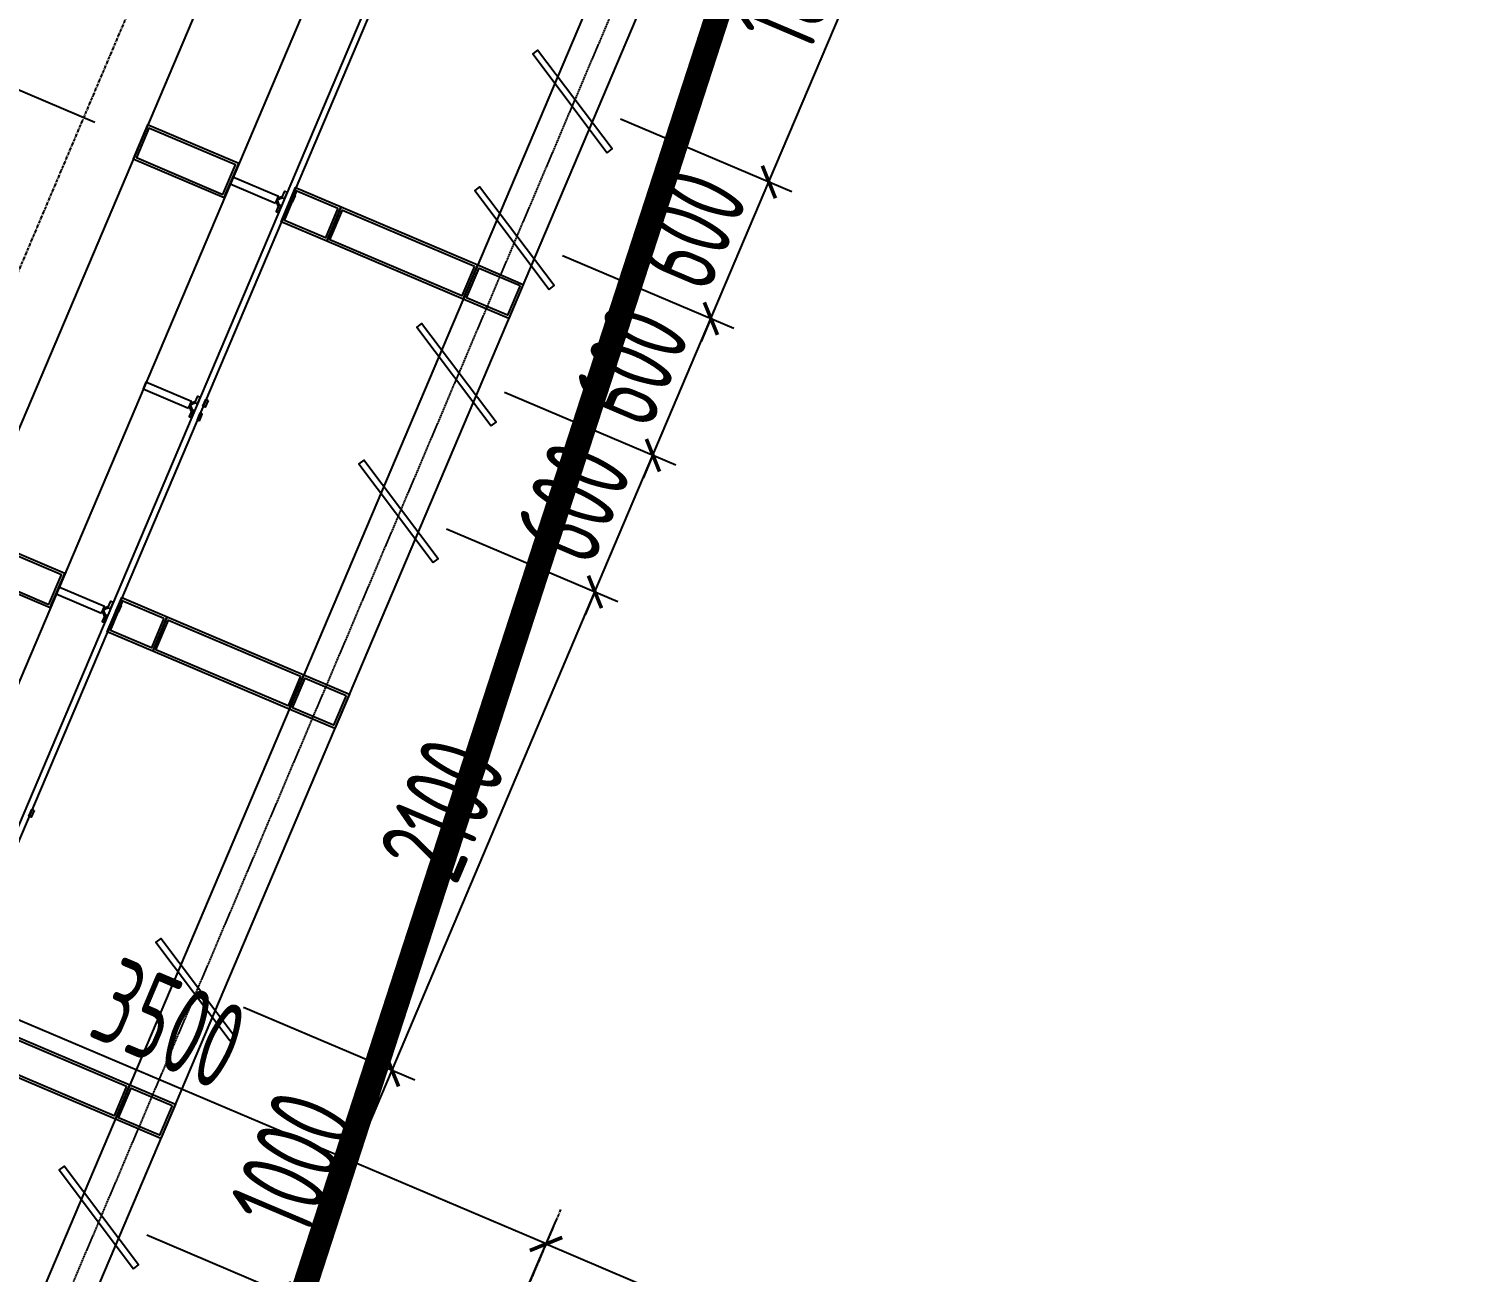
# Model space of a CAD drawing. Extents: x -3523 to 12007717, y -6694179 to 21431.
# Drawn here: x 11976951 to 11982732, y -6418820 to -6413793 of the extents above; entities that cross this region are included whole.
import ezdxf

# ---------------------------------------------------------------- set-up
doc = ezdxf.new("R2010")
doc.units = 0
doc.header["$LTSCALE"] = 10
doc.header["$MEASUREMENT"] = 0
for name, pattern in [('A3-RG-axis-100$0$CENTER', [2, 1.25, -0.25, 0.25, -0.25]), ('A3-RI-4F$0$DASH', [0.35, 0.25, -0.1]), ('DASHED2', [0.375, 0.25, -0.125])]:
    doc.linetypes.add(name, pattern=pattern)
for name, color, linetype in [('A-CLOD', 200, 'Continuous'), ('A3-RB-4F-100$0$A-DIMS-100', 1, 'Continuous'), ('A3-RG-axis-100$0$A-DIMS-100', 1, 'Continuous'), ('A3-RG-axis-100$0$A-GRID', 1, 'A3-RG-axis-100$0$CENTER'), ('A3-RI-4F$0$$1$A-STRS-HRAL', 80, 'Continuous'), ('A3-RI-4F$0$A-DETAILS', 11, 'Continuous'), ('A3-RI-4F$0$A-FACD-ALUM', 30, 'Continuous'), ('A3-RI-4F$0$A-GLAZ', 140, 'Continuous')]:
    doc.layers.add(name, color=color, linetype=linetype)
doc.styles.add('A3-RB-4F-100$0$XD2008', font='xd-hzs.shx', dxfattribs={"width": 0.7, "bigfont": 'xd-hztxt.shx'})
doc.styles.add('A3-RG-axis-100$0$XD2008', font='xd-hzs.shx', dxfattribs={"width": 0.7, "bigfont": 'xd-hztxt.shx'})
doc.dimstyles.new('A3-RB-4F-100$0$XD100$0', dxfattribs={"dimscale": 100, "dimtxt": 3.5, "dimasz": 1, "dimexe": 1, "dimexo": 2, "dimgap": 0.5, "dimtad": 1, "dimdec": 0, "dimdsep": 46, "dimtxsty": 'A3-RB-4F-100$0$XD2008', "dimblk1": 'A3-RB-4F-100$0$_ARCHTICK', "dimblk2": 'A3-RB-4F-100$0$_ARCHTICK', "dimsah": 1, "dimcen": 2.5, "dimclrt": 4, "dimaunit": 1, "dimadec": 0, "dimazin": 0, "dimtfac": 1, "dimtdec": 0, "dimtix": 1, "dimtmove": 0, "dimatfit": 3, "dimfxl": 0, "dimtolj": 1, "dimtzin": 0, "dimarcsym": 0})
doc.dimstyles.new('A3-RG-axis-100$0$XD100$0', dxfattribs={"dimscale": 100, "dimtxt": 3.5, "dimasz": 1, "dimexe": 1, "dimexo": 2, "dimgap": 0.5, "dimtad": 1, "dimdec": 0, "dimdsep": 46, "dimtxsty": 'A3-RG-axis-100$0$XD2008', "dimblk1": 'A3-RG-axis-100$0$_ARCHTICK', "dimblk2": 'A3-RG-axis-100$0$_ARCHTICK', "dimsah": 1, "dimcen": 2.5, "dimclrt": 4, "dimaunit": 1, "dimadec": 0, "dimazin": 0, "dimtfac": 1, "dimtdec": 0, "dimtix": 1, "dimtmove": 0, "dimatfit": 3, "dimfxl": 0, "dimtolj": 1, "dimtzin": 0, "dimarcsym": 0})

# ---------------------------------------------------------------- blocks, each defined once
blk = doc.blocks.new('A3-RI-4F')
at = {"layer": 'A3-RI-4F$0$$1$A-STRS-HRAL'}
blk.add_lwpolyline([(11978237.5, -6391710.7), (11986780.8, -6392158.5), (11972568.2, -6425641.2)], dxfattribs=at)
at = {"layer": 'A3-RI-4F$0$A-DETAILS'}
for p, q in [((11977955.6, -6414485), (11977975.2, -6414477.1)), ((11977958.3, -6414478.5), (11977978, -6414470.6)), ((11977952.8, -6414491.5), (11977960.8, -6414511.2)), ((11977955.6, -6414485), (11977963.5, -6414504.7)), ((11977601.1, -6415320), (11977609.1, -6415339.7)), ((11977603.9, -6415313.5), (11977623.6, -6415305.5)), ((11977603.9, -6415313.5), (11977611.9, -6415333.2)), ((11977606.7, -6415307), (11977626.3, -6415299)), ((11977249.5, -6416148.4), (11977257.4, -6416168.1)), ((11977252.3, -6416141.9), (11977271.9, -6416134)), ((11977252.3, -6416141.9), (11977260.2, -6416161.6)), ((11977255, -6416135.4), (11977274.7, -6416127.5))]:
    blk.add_line(p, q, dxfattribs=at)
blk.add_lwpolyline([(11978189, -6391860.1), (11978365.4, -6391316.9), (11987372.2, -6391788.9), (11973314.7, -6424906.3)], dxfattribs=at)
for points in [[(11977742.2, -6414475.9), (11977800.8, -6414337.8), (11977432.6, -6414181.6), (11977374, -6414319.6)], [(11977736.9, -6414462.8), (11977787.7, -6414343.1), (11977437.9, -6414194.7), (11977387.1, -6414314.3)], [(11977949.7, -6414498.8), (11977961.4, -6414471.2), (11977777.3, -6414393.1), (11977765.6, -6414420.7)], [(11978215, -6414513.7), (11978156.4, -6414651.7), (11977972.3, -6414573.6), (11978030.9, -6414435.5)], [(11977996.2, -6414453.4), (11977984.4, -6414481), (11977975.2, -6414477.1), (11977987, -6414449.5)], [(11978201.9, -6414519), (11978151.1, -6414638.6), (11977985.4, -6414568.3), (11978036.2, -6414448.6)], [(11978028.4, -6414467), (11978016.7, -6414494.7), (11978007.5, -6414490.8), (11978019.2, -6414463.1)], [(11977961, -6414536.2), (11977972.7, -6414508.6), (11977963.5, -6414504.7), (11977951.8, -6414532.3)], [(11977993.2, -6414549.9), (11978004.9, -6414522.3), (11977995.7, -6414518.4), (11977984, -6414546)], [(11978767.3, -6414748.1), (11978708.7, -6414886.2), (11978156.4, -6414651.7), (11978215, -6414513.7)], [(11978754.2, -6414753.4), (11978703.4, -6414873.1), (11978169.5, -6414646.5), (11978220.3, -6414526.8)], [(11978951.4, -6414826.3), (11978892.8, -6414964.3), (11978708.7, -6414886.2), (11978767.3, -6414748.1)], [(11978938.3, -6414831.6), (11978887.5, -6414951.2), (11978721.8, -6414880.9), (11978772.6, -6414761.2)], [(11977598.1, -6415327.3), (11977609.8, -6415299.7), (11977425.7, -6415221.5), (11977414, -6415249.1)], [(11977644.5, -6415281.8), (11977632.8, -6415309.4), (11977623.6, -6415305.5), (11977635.3, -6415277.9)], [(11977609.3, -6415364.7), (11977621.1, -6415337.1), (11977611.9, -6415333.2), (11977600.1, -6415360.8)], [(11977676.7, -6415295.5), (11977665, -6415323.1), (11977655.8, -6415319.2), (11977667.5, -6415291.6)], [(11977641.6, -6415378.3), (11977653.3, -6415350.7), (11977644.1, -6415346.8), (11977632.4, -6415374.4)], [(11977038.8, -6416132.8), (11977097.5, -6415994.8), (11976729.3, -6415838.5), (11976670.6, -6415976.5)], [(11977033.6, -6416119.7), (11977084.3, -6416000.1), (11976734.6, -6415851.6), (11976683.8, -6415971.2)], [(11977246.4, -6416155.7), (11977258.1, -6416128.1), (11977074, -6416050), (11977062.3, -6416077.6)], [(11977511.7, -6416170.6), (11977453.1, -6416308.7), (11977269, -6416230.5), (11977327.6, -6416092.4)], [(11977292.8, -6416110.3), (11977281.1, -6416137.9), (11977271.9, -6416134), (11977283.6, -6416106.4)], [(11977498.6, -6416175.9), (11977447.8, -6416295.5), (11977282.1, -6416225.2), (11977332.9, -6416105.5)], [(11977325.1, -6416124), (11977313.3, -6416151.6), (11977304.1, -6416147.7), (11977315.9, -6416120.1)], [(11977257.7, -6416193.1), (11977269.4, -6416165.5), (11977260.2, -6416161.6), (11977248.5, -6416189.2)], [(11977289.9, -6416206.8), (11977301.6, -6416179.2), (11977292.4, -6416175.3), (11977280.7, -6416202.9)], [(11978064, -6416405), (11978005.4, -6416543.1), (11977453.1, -6416308.7), (11977511.7, -6416170.6)], [(11978050.9, -6416410.3), (11978000.1, -6416530), (11977466.2, -6416303.4), (11977517, -6416183.7)], [(11978248.1, -6416483.2), (11978189.5, -6416621.2), (11978005.4, -6416543.1), (11978064, -6416405)], [(11978235, -6416488.5), (11978184.2, -6416608.1), (11978018.5, -6416537.8), (11978069.3, -6416418.1)], [(11976973.4, -6416952.4), (11976961.7, -6416980), (11976952.5, -6416976.1), (11976964.2, -6416948.5)], [(11977360.7, -6418061.9), (11977302.1, -6418200), (11976749.8, -6417965.6), (11976808.4, -6417827.5)], [(11977347.6, -6418067.2), (11977296.8, -6418186.9), (11976762.9, -6417960.3), (11976813.7, -6417840.6)], [(11977544.8, -6418140.1), (11977486.2, -6418278.2), (11977302.1, -6418200), (11977360.7, -6418061.9)], [(11977531.7, -6418145.4), (11977480.9, -6418265), (11977315.2, -6418194.7), (11977366, -6418075)]]:
    blk.add_lwpolyline(points, close=True, dxfattribs=at)
at = {"layer": 'A3-RI-4F$0$A-FACD-ALUM'}
for points in [[(11979290.2, -6414294.2), (11979310.2, -6414279.2), (11979009.3, -6413879.8), (11978989.3, -6413894.9)], [(11979055.8, -6414846.5), (11979075.8, -6414831.5), (11978774.9, -6414432.1), (11978754.9, -6414447.2)], [(11978821.4, -6415398.8), (11978841.3, -6415383.8), (11978540.4, -6414984.4), (11978520.5, -6414999.5)], [(11978586.9, -6415951.1), (11978606.9, -6415936.1), (11978306, -6415536.7), (11978286, -6415551.8)], [(11977766.4, -6417884.2), (11977786.4, -6417869.1), (11977485.4, -6417469.8), (11977465.5, -6417484.9)], [(11977375.7, -6418804.7), (11977395.6, -6418789.6), (11977094.7, -6418390.3), (11977074.7, -6418405.4)]]:
    blk.add_lwpolyline(points, close=True, dxfattribs=at)
at = {"layer": 'A3-RI-4F$0$A-GLAZ'}
for p, q in [((11988804.6, -6391613.6), (11974465.3, -6425394.8)), ((11988508.9, -6391798.4), (11974281.2, -6425316.6))]:
    blk.add_line(p, q, dxfattribs=at)
for points in [[(11977951.2, -6391782.8), (11978187, -6391057.2), (11987741.9, -6391557.9), (11973544.8, -6425004)], [(11977975, -6391790.5), (11978204.8, -6391083.2), (11987704.9, -6391581), (11973521.8, -6424994.3)]]:
    blk.add_lwpolyline(points, dxfattribs=at)
at = {"layer": 'A3-RI-4F$0$A-GLAZ', "linetype": 'A3-RI-4F$0$DASH'}
blk.add_lwpolyline([(11987700.3, -6391655.9), (11988656.7, -6391706), (11974373.3, -6425355.7)], dxfattribs=at)
blk = doc.blocks.new('A3-RG-axis-100$0$_ARCHTICK')
at = {"color": 0, "linetype": 'ByBlock', "const_width": 0.15}
blk.add_lwpolyline([(-0.5, -0.5), (0.5, 0.5)], dxfattribs=at)
blk = doc.blocks.new('*D258')
at = {"layer": 'A3-RG-axis-100$0$A-DIMS-100', "color": 0, "lineweight": -2}
for p, q in [((11975735.1, -6417540.7), (11975860.5, -6417245.3)), ((11979043.2, -6418704.9), (11975821.5, -6417337.3)), ((11978956.9, -6418908.2), (11979082.3, -6418612.8))]:
    blk.add_line(p, q, dxfattribs=at)
at = {"layer": 'Defpoints', "color": 0}
for p in [(11975821.5, -6417337.3), (11975657, -6417724.8), (11978878.7, -6419092.4)]:
    blk.add_point(p, dxfattribs=at)
at = {"layer": 'A3-RG-axis-100$0$A-DIMS-100', "color": 0, "lineweight": -2, "xscale": 100, "yscale": 100, "zscale": 100}
for p, rotation in [((11975821.5, -6417337.3), 157.0000000217818), ((11979043.2, -6418704.9), 337.0000000217818)]:
    blk.add_blockref('A3-RG-axis-100$0$_ARCHTICK', p, dxfattribs=dict(at, rotation=rotation))
at = {"layer": 'A3-RG-axis-100$0$A-DIMS-100', "color": 4, "insert": (11977520.3, -6417814), "char_height": 350, "attachment_point": 5, "rotation": 337, "style": 'A3-RG-axis-100$0$XD2008'}
blk.add_mtext('\\A1;3500', dxfattribs=at)
blk = doc.blocks.new('*D262')
at = {"layer": 'A3-RG-axis-100$0$A-DIMS-100', "color": 0, "lineweight": -2}
for p, q in [((11978956.9, -6418908.2), (11979082.3, -6418612.8)), ((11979043.2, -6418704.9), (11984566.3, -6421049.3)), ((11984480, -6421252.7), (11984605.4, -6420957.2))]:
    blk.add_line(p, q, dxfattribs=at)
at = {"layer": 'Defpoints', "color": 0}
for p in [(11978878.7, -6419092.4), (11984566.3, -6421049.3), (11984401.8, -6421436.8)]:
    blk.add_point(p, dxfattribs=at)
at = {"layer": 'A3-RG-axis-100$0$A-DIMS-100', "color": 0, "lineweight": -2, "xscale": 100, "yscale": 100, "zscale": 100}
for p, rotation in [((11979043.2, -6418704.9), 156.9999999999013), ((11984566.3, -6421049.3), 336.9999999999013)]:
    blk.add_blockref('A3-RG-axis-100$0$_ARCHTICK', p, dxfattribs=dict(at, rotation=rotation))
at = {"layer": 'A3-RG-axis-100$0$A-DIMS-100', "color": 4, "insert": (11981892.7, -6419670), "char_height": 350, "attachment_point": 5, "rotation": 337, "style": 'A3-RG-axis-100$0$XD2008'}
blk.add_mtext('\\A1;6000', dxfattribs=at)
blk = doc.blocks.new('A3-RB-4F-100$0$_ARCHTICK')
at = {"color": 0, "linetype": 'ByBlock', "const_width": 0.15}
blk.add_lwpolyline([(-0.5, -0.5), (0.5, 0.5)], dxfattribs=at)
blk = doc.blocks.new('*D2827')
at = {"layer": 'A3-RB-4F-100$0$A-DIMS-100', "color": 0, "lineweight": -2}
for p, q in [((11977570.8, -6413344), (11976929.7, -6413071.8)), ((11976670.1, -6413939.4), (11977021.7, -6413110.9)), ((11977219.2, -6414172.4), (11976578, -6413900.3))]:
    blk.add_line(p, q, dxfattribs=at)
at = {"layer": 'Defpoints', "color": 0}
for p in [(11977021.7, -6413110.9), (11977754.9, -6413422.1), (11977403.3, -6414250.6)]:
    blk.add_point(p, dxfattribs=at)
at = {"layer": 'A3-RB-4F-100$0$A-DIMS-100', "color": 0, "lineweight": -2, "xscale": 100, "yscale": 100, "zscale": 100}
for p, rotation in [((11977021.7, -6413110.9), 67.00000002035641), ((11976670.1, -6413939.4), 247.0000000203564)]:
    blk.add_blockref('A3-RB-4F-100$0$_ARCHTICK', p, dxfattribs=dict(at, rotation=rotation))
at = {"layer": 'A3-RB-4F-100$0$A-DIMS-100', "color": 4, "insert": (11976638.8, -6413437.2), "char_height": 350, "attachment_point": 5, "rotation": 67, "style": 'A3-RB-4F-100$0$XD2008'}
blk.add_mtext('\\A1;900', dxfattribs=at)
blk = doc.blocks.new('*D2828')
at = {"layer": 'A3-RB-4F-100$0$A-DIMS-100', "color": 0, "lineweight": -2}
for p, q in [((11976318.4, -6414767.8), (11976670.1, -6413939.4)), ((11977219.2, -6414172.4), (11976578, -6413900.3)), ((11976867.5, -6415000.9), (11976226.4, -6414728.7))]:
    blk.add_line(p, q, dxfattribs=at)
at = {"layer": 'Defpoints', "color": 0}
for p in [(11976670.1, -6413939.4), (11977403.3, -6414250.6), (11977051.6, -6415079)]:
    blk.add_point(p, dxfattribs=at)
at = {"layer": 'A3-RB-4F-100$0$A-DIMS-100', "color": 0, "lineweight": -2, "xscale": 100, "yscale": 100, "zscale": 100}
for p, rotation in [((11976670.1, -6413939.4), 67.00000002030026), ((11976318.4, -6414767.8), 247.0000000203003)]:
    blk.add_blockref('A3-RB-4F-100$0$_ARCHTICK', p, dxfattribs=dict(at, rotation=rotation))
at = {"layer": 'A3-RB-4F-100$0$A-DIMS-100', "color": 4, "insert": (11976287.1, -6414265.7), "char_height": 350, "attachment_point": 5, "rotation": 67, "style": 'A3-RB-4F-100$0$XD2008'}
blk.add_mtext('\\A1;900', dxfattribs=at)
blk = doc.blocks.new('*D2829')
at = {"layer": 'A3-RB-4F-100$0$A-DIMS-100', "color": 0, "lineweight": -2}
for p, q in [((11976867.5, -6415000.9), (11976226.4, -6414728.7)), ((11975966.8, -6415596.3), (11976318.4, -6414767.8)), ((11976515.9, -6415829.4), (11975874.7, -6415557.2))]:
    blk.add_line(p, q, dxfattribs=at)
at = {"layer": 'Defpoints', "color": 0}
for p in [(11976318.4, -6414767.8), (11977051.6, -6415079), (11976700, -6415907.5)]:
    blk.add_point(p, dxfattribs=at)
at = {"layer": 'A3-RB-4F-100$0$A-DIMS-100', "color": 0, "lineweight": -2, "xscale": 100, "yscale": 100, "zscale": 100}
for p, rotation in [((11976318.4, -6414767.8), 67.00000002036309), ((11975966.8, -6415596.3), 247.0000000203631)]:
    blk.add_blockref('A3-RB-4F-100$0$_ARCHTICK', p, dxfattribs=dict(at, rotation=rotation))
at = {"layer": 'A3-RB-4F-100$0$A-DIMS-100', "color": 4, "insert": (11975935.5, -6415094.1), "char_height": 350, "attachment_point": 5, "rotation": 67, "style": 'A3-RB-4F-100$0$XD2008'}
blk.add_mtext('\\A1;900', dxfattribs=at)
blk = doc.blocks.new('*D2433')
at = {"layer": 'A3-RB-4F-100$0$A-DIMS-100', "color": 0, "lineweight": -2}
for p, q in [((11979969, -6412684.8), (11980661.7, -6412978.8)), ((11979944.4, -6414412.6), (11980569.6, -6412939.8)), ((11979343.9, -6414157.6), (11980036.5, -6414451.7))]:
    blk.add_line(p, q, dxfattribs=at)
at = {"layer": 'Defpoints', "color": 0}
for p in [(11979784.9, -6412606.7), (11980569.6, -6412939.8), (11979159.7, -6414079.5)]:
    blk.add_point(p, dxfattribs=at)
at = {"layer": 'A3-RB-4F-100$0$A-DIMS-100', "color": 0, "lineweight": -2, "xscale": 100, "yscale": 100, "zscale": 100}
for p, rotation in [((11980569.6, -6412939.8), 66.99999999987006), ((11979944.4, -6414412.6), 246.9999999998701)]:
    blk.add_blockref('A3-RB-4F-100$0$_ARCHTICK', p, dxfattribs=dict(at, rotation=rotation))
at = {"layer": 'A3-RB-4F-100$0$A-DIMS-100', "color": 4, "insert": (11980049.9, -6413588.3), "char_height": 350, "attachment_point": 5, "rotation": 67, "style": 'A3-RB-4F-100$0$XD2008'}
blk.add_mtext('\\A1;1600', dxfattribs=at)
blk = doc.blocks.new('*D2434')
at = {"layer": 'A3-RB-4F-100$0$A-DIMS-100', "color": 0, "lineweight": -2}
for p, q in [((11979343.9, -6414157.6), (11980036.5, -6414451.7)), ((11979944.4, -6414412.6), (11979983.5, -6414320.5)), ((11979710, -6414964.9), (11979944.4, -6414412.6)), ((11979109.4, -6414709.9), (11979802.1, -6415004)), ((11979710, -6414964.9), (11979670.9, -6415056.9))]:
    blk.add_line(p, q, dxfattribs=at)
at = {"layer": 'Defpoints', "color": 0}
for p in [(11979159.7, -6414079.5), (11979944.4, -6414412.6), (11978925.3, -6414631.8)]:
    blk.add_point(p, dxfattribs=at)
at = {"layer": 'A3-RB-4F-100$0$A-DIMS-100', "color": 0, "lineweight": -2, "xscale": 100, "yscale": 100, "zscale": 100}
for p, rotation in [((11979944.4, -6414412.6), 246.9999999998853), ((11979710, -6414964.9), 66.99999999988529)]:
    blk.add_blockref('A3-RB-4F-100$0$_ARCHTICK', p, dxfattribs=dict(at, rotation=rotation))
at = {"layer": 'A3-RB-4F-100$0$A-DIMS-100', "color": 4, "insert": (11979620.1, -6414600.8), "char_height": 350, "attachment_point": 5, "rotation": 67, "style": 'A3-RB-4F-100$0$XD2008'}
blk.add_mtext('\\A1;600', dxfattribs=at)
blk = doc.blocks.new('*D2435')
at = {"layer": 'A3-RB-4F-100$0$A-DIMS-100', "color": 0, "lineweight": -2}
for p, q in [((11979109.4, -6414709.9), (11979802.1, -6415004)), ((11979710, -6414964.9), (11979749.1, -6414872.8)), ((11979475.6, -6415517.2), (11979710, -6414964.9)), ((11978875, -6415262.3), (11979567.6, -6415556.3)), ((11979475.6, -6415517.2), (11979436.5, -6415609.2))]:
    blk.add_line(p, q, dxfattribs=at)
at = {"layer": 'Defpoints', "color": 0}
for p in [(11978925.3, -6414631.8), (11979710, -6414964.9), (11978690.9, -6415184.1)]:
    blk.add_point(p, dxfattribs=at)
at = {"layer": 'A3-RB-4F-100$0$A-DIMS-100', "color": 0, "lineweight": -2, "xscale": 100, "yscale": 100, "zscale": 100}
for p, rotation in [((11979710, -6414964.9), 246.9999999998107), ((11979475.6, -6415517.2), 66.99999999981071)]:
    blk.add_blockref('A3-RB-4F-100$0$_ARCHTICK', p, dxfattribs=dict(at, rotation=rotation))
at = {"layer": 'A3-RB-4F-100$0$A-DIMS-100', "color": 4, "insert": (11979385.7, -6415153.1), "char_height": 350, "attachment_point": 5, "rotation": 67, "style": 'A3-RB-4F-100$0$XD2008'}
blk.add_mtext('\\A1;600', dxfattribs=at)
blk = doc.blocks.new('*D2436')
at = {"layer": 'A3-RB-4F-100$0$A-DIMS-100', "color": 0, "lineweight": -2}
for p, q in [((11978875, -6415262.3), (11979567.6, -6415556.3)), ((11979475.6, -6415517.2), (11979514.6, -6415425.1)), ((11979241.1, -6416069.5), (11979475.6, -6415517.2)), ((11978640.5, -6415814.6), (11979333.2, -6416108.6)), ((11979241.1, -6416069.5), (11979202.1, -6416161.5))]:
    blk.add_line(p, q, dxfattribs=at)
at = {"layer": 'Defpoints', "color": 0}
for p in [(11978690.9, -6415184.1), (11979475.6, -6415517.2), (11978456.4, -6415736.4)]:
    blk.add_point(p, dxfattribs=at)
at = {"layer": 'A3-RB-4F-100$0$A-DIMS-100', "color": 0, "lineweight": -2, "xscale": 100, "yscale": 100, "zscale": 100}
for p, rotation in [((11979475.6, -6415517.2), 246.9999999998208), ((11979241.1, -6416069.5), 66.99999999982079)]:
    blk.add_blockref('A3-RB-4F-100$0$_ARCHTICK', p, dxfattribs=dict(at, rotation=rotation))
at = {"layer": 'A3-RB-4F-100$0$A-DIMS-100', "color": 4, "insert": (11979151.2, -6415705.4), "char_height": 350, "attachment_point": 5, "rotation": 67, "style": 'A3-RB-4F-100$0$XD2008'}
blk.add_mtext('\\A1;600', dxfattribs=at)
blk = doc.blocks.new('*D2437')
at = {"layer": 'A3-RB-4F-100$0$A-DIMS-100', "color": 0, "lineweight": -2}
for p, q in [((11978640.5, -6415814.6), (11979333.2, -6416108.6)), ((11978420.6, -6418002.5), (11979241.1, -6416069.5)), ((11977820, -6417747.6), (11978512.6, -6418041.6))]:
    blk.add_line(p, q, dxfattribs=at)
at = {"layer": 'Defpoints', "color": 0}
for p in [(11978456.4, -6415736.4), (11979241.1, -6416069.5), (11977635.9, -6417669.5)]:
    blk.add_point(p, dxfattribs=at)
at = {"layer": 'A3-RB-4F-100$0$A-DIMS-100', "color": 0, "lineweight": -2, "xscale": 100, "yscale": 100, "zscale": 100}
for p, rotation in [((11979241.1, -6416069.5), 66.99999999991712), ((11978420.6, -6418002.5), 246.9999999999171)]:
    blk.add_blockref('A3-RB-4F-100$0$_ARCHTICK', p, dxfattribs=dict(at, rotation=rotation))
at = {"layer": 'A3-RB-4F-100$0$A-DIMS-100', "color": 4, "insert": (11978623.7, -6416948.1), "char_height": 350, "attachment_point": 5, "rotation": 67, "style": 'A3-RB-4F-100$0$XD2008'}
blk.add_mtext('\\A1;2100', dxfattribs=at)
blk = doc.blocks.new('*D2438')
at = {"layer": 'A3-RB-4F-100$0$A-DIMS-100', "color": 0, "lineweight": -2}
for p, q in [((11977820, -6417747.6), (11978512.6, -6418041.6)), ((11978029.9, -6418923.1), (11978420.6, -6418002.5)), ((11977429.3, -6418668.1), (11978121.9, -6418962.1))]:
    blk.add_line(p, q, dxfattribs=at)
at = {"layer": 'Defpoints', "color": 0}
for p in [(11977635.9, -6417669.5), (11978420.6, -6418002.5), (11977245.2, -6418590)]:
    blk.add_point(p, dxfattribs=at)
at = {"layer": 'A3-RB-4F-100$0$A-DIMS-100', "color": 0, "lineweight": -2, "xscale": 100, "yscale": 100, "zscale": 100}
for p, rotation in [((11978420.6, -6418002.5), 66.99999999977582), ((11978029.9, -6418923.1), 246.9999999997758)]:
    blk.add_blockref('A3-RB-4F-100$0$_ARCHTICK', p, dxfattribs=dict(at, rotation=rotation))
at = {"layer": 'A3-RB-4F-100$0$A-DIMS-100', "color": 4, "insert": (11978018.1, -6418374.9), "char_height": 350, "attachment_point": 5, "rotation": 67, "style": 'A3-RB-4F-100$0$XD2008'}
blk.add_mtext('\\A1;1000', dxfattribs=at)
blk = doc.blocks.new('*D2439')
at = {"layer": 'A3-RB-4F-100$0$A-DIMS-100', "color": 0, "lineweight": -2}
for p, q in [((11977429.3, -6418668.1), (11978121.9, -6418962.1)), ((11978029.9, -6418923.1), (11978068.9, -6418831)), ((11977795.4, -6419475.4), (11978029.9, -6418923.1)), ((11977194.8, -6419220.4), (11977887.5, -6419514.4)), ((11977795.4, -6419475.4), (11977756.3, -6419567.4))]:
    blk.add_line(p, q, dxfattribs=at)
at = {"layer": 'Defpoints', "color": 0}
for p in [(11977245.2, -6418590), (11978029.9, -6418923.1), (11977010.7, -6419142.3)]:
    blk.add_point(p, dxfattribs=at)
at = {"layer": 'A3-RB-4F-100$0$A-DIMS-100', "color": 0, "lineweight": -2, "xscale": 100, "yscale": 100, "zscale": 100}
for p, rotation in [((11978029.9, -6418923.1), 247.0000000000146), ((11977795.4, -6419475.4), 67.00000000001455)]:
    blk.add_blockref('A3-RB-4F-100$0$_ARCHTICK', p, dxfattribs=dict(at, rotation=rotation))
at = {"layer": 'A3-RB-4F-100$0$A-DIMS-100', "color": 4, "insert": (11977705.5, -6419111.3), "char_height": 350, "attachment_point": 5, "rotation": 67, "style": 'A3-RB-4F-100$0$XD2008'}
blk.add_mtext('\\A1;600', dxfattribs=at)
blk = doc.blocks.new('A3-RG-axis-100')
at = {"layer": 'A3-RG-axis-100$0$A-GRID'}
for p, q in [((11987492, -6389843.2), (11971114.4, -6428426.5)), ((11979102.4, -6418565.4), (11947827.8, -6492243.7))]:
    blk.add_line(p, q, dxfattribs=at)
at = {"layer": 'A3-RG-axis-100$0$A-DIMS-100'}
dim = blk.add_linear_dim(base=(11975821.5, -6417337.3), p1=(11978878.7, -6419092.4), p2=(11975657, -6417724.8), angle=337, dimstyle='A3-RG-axis-100$0$XD100$0', override={"dimasz": 1}, dxfattribs=at)
dim.commit()
dim.dimension.update_dxf_attribs({"geometry": '*D258', "text_midpoint": (11977520.3, -6417814)})
dim = blk.add_aligned_dim(p1=(11978878.7, -6419092.4), p2=(11984401.8, -6421436.8), distance=420.9, text='6000', dimstyle='A3-RG-axis-100$0$XD100$0', override={"dimasz": 1}, dxfattribs=at)
dim.commit()
dim.dimension.update_dxf_attribs({"geometry": '*D262', "text_midpoint": (11981892.7, -6419670)})
blk = doc.blocks.new('A3-RB-4F-100')
at = {"layer": 'A3-RB-4F-100$0$A-DIMS-100'}
for p1, p2, picture, middle in [((11979159.7, -6414079.5), (11979784.9, -6412606.7), '*D2433', (11980049.9, -6413588.3)), ((11978925.3, -6414631.8), (11979159.7, -6414079.5), '*D2434', (11979620.1, -6414600.8)), ((11978690.9, -6415184.1), (11978925.3, -6414631.8), '*D2435', (11979385.7, -6415153.1)), ((11978456.4, -6415736.4), (11978690.9, -6415184.1), '*D2436', (11979151.2, -6415705.4)), ((11977635.9, -6417669.5), (11978456.4, -6415736.4), '*D2437', (11978623.7, -6416948.1)), ((11977245.2, -6418590), (11977635.9, -6417669.5), '*D2438', (11978018.1, -6418374.9)), ((11977010.7, -6419142.3), (11977245.2, -6418590), '*D2439', (11977705.5, -6419111.3))]:
    dim = blk.add_aligned_dim(p1=p1, p2=p2, distance=-852.5, dimstyle='A3-RB-4F-100$0$XD100$0', dxfattribs=at)
    dim.commit()
    dim.dimension.update_dxf_attribs({"geometry": picture, "text_midpoint": middle})
for base, p1, p2, picture, middle in [((11977021.7, -6413110.9), (11977403.3, -6414250.6), (11977754.9, -6413422.1), '*D2827', (11976845.9, -6413525.1)), ((11976670.1, -6413939.4), (11977051.6, -6415079), (11977403.3, -6414250.6), '*D2828', (11976494.2, -6414353.6)), ((11976318.4, -6414767.8), (11976700, -6415907.5), (11977051.6, -6415079), '*D2829', (11976142.6, -6415182))]:
    dim = blk.add_linear_dim(base=base, p1=p1, p2=p2, angle=67, text='900', dimstyle='A3-RB-4F-100$0$XD100$0', override={"dimasz": 1, "dimadec": 3}, dxfattribs=at)
    dim.commit()
    dim.dimension.update_dxf_attribs({"geometry": picture, "text_midpoint": middle, "dimtype": 129})

msp = doc.modelspace()

# ---------------------------------------------------------------- linework, layer by layer
at = {"layer": 'A-CLOD', "linetype": 'DASHED2', "const_width": 100}
msp.add_lwpolyline([(11972950.1, -6406277.8), (11980711, -6408799.5, -0.414214), (11981096.2, -6409555.6), (11977674.7, -6420085.8, -0.414214), (11976918.7, -6420471), (11969157.8, -6417949.4, -0.414214), (11968772.6, -6417193.3), (11972194, -6406663.1, -0.414214)], format="xyb", close=True, dxfattribs=at)

# ---------------------------------------------------------------- block references
for name in ['A3-RB-4F-100', 'A3-RI-4F', 'A3-RG-axis-100']:
    msp.add_blockref(name, (0, 0))

doc.saveas('drawing.dxf')
